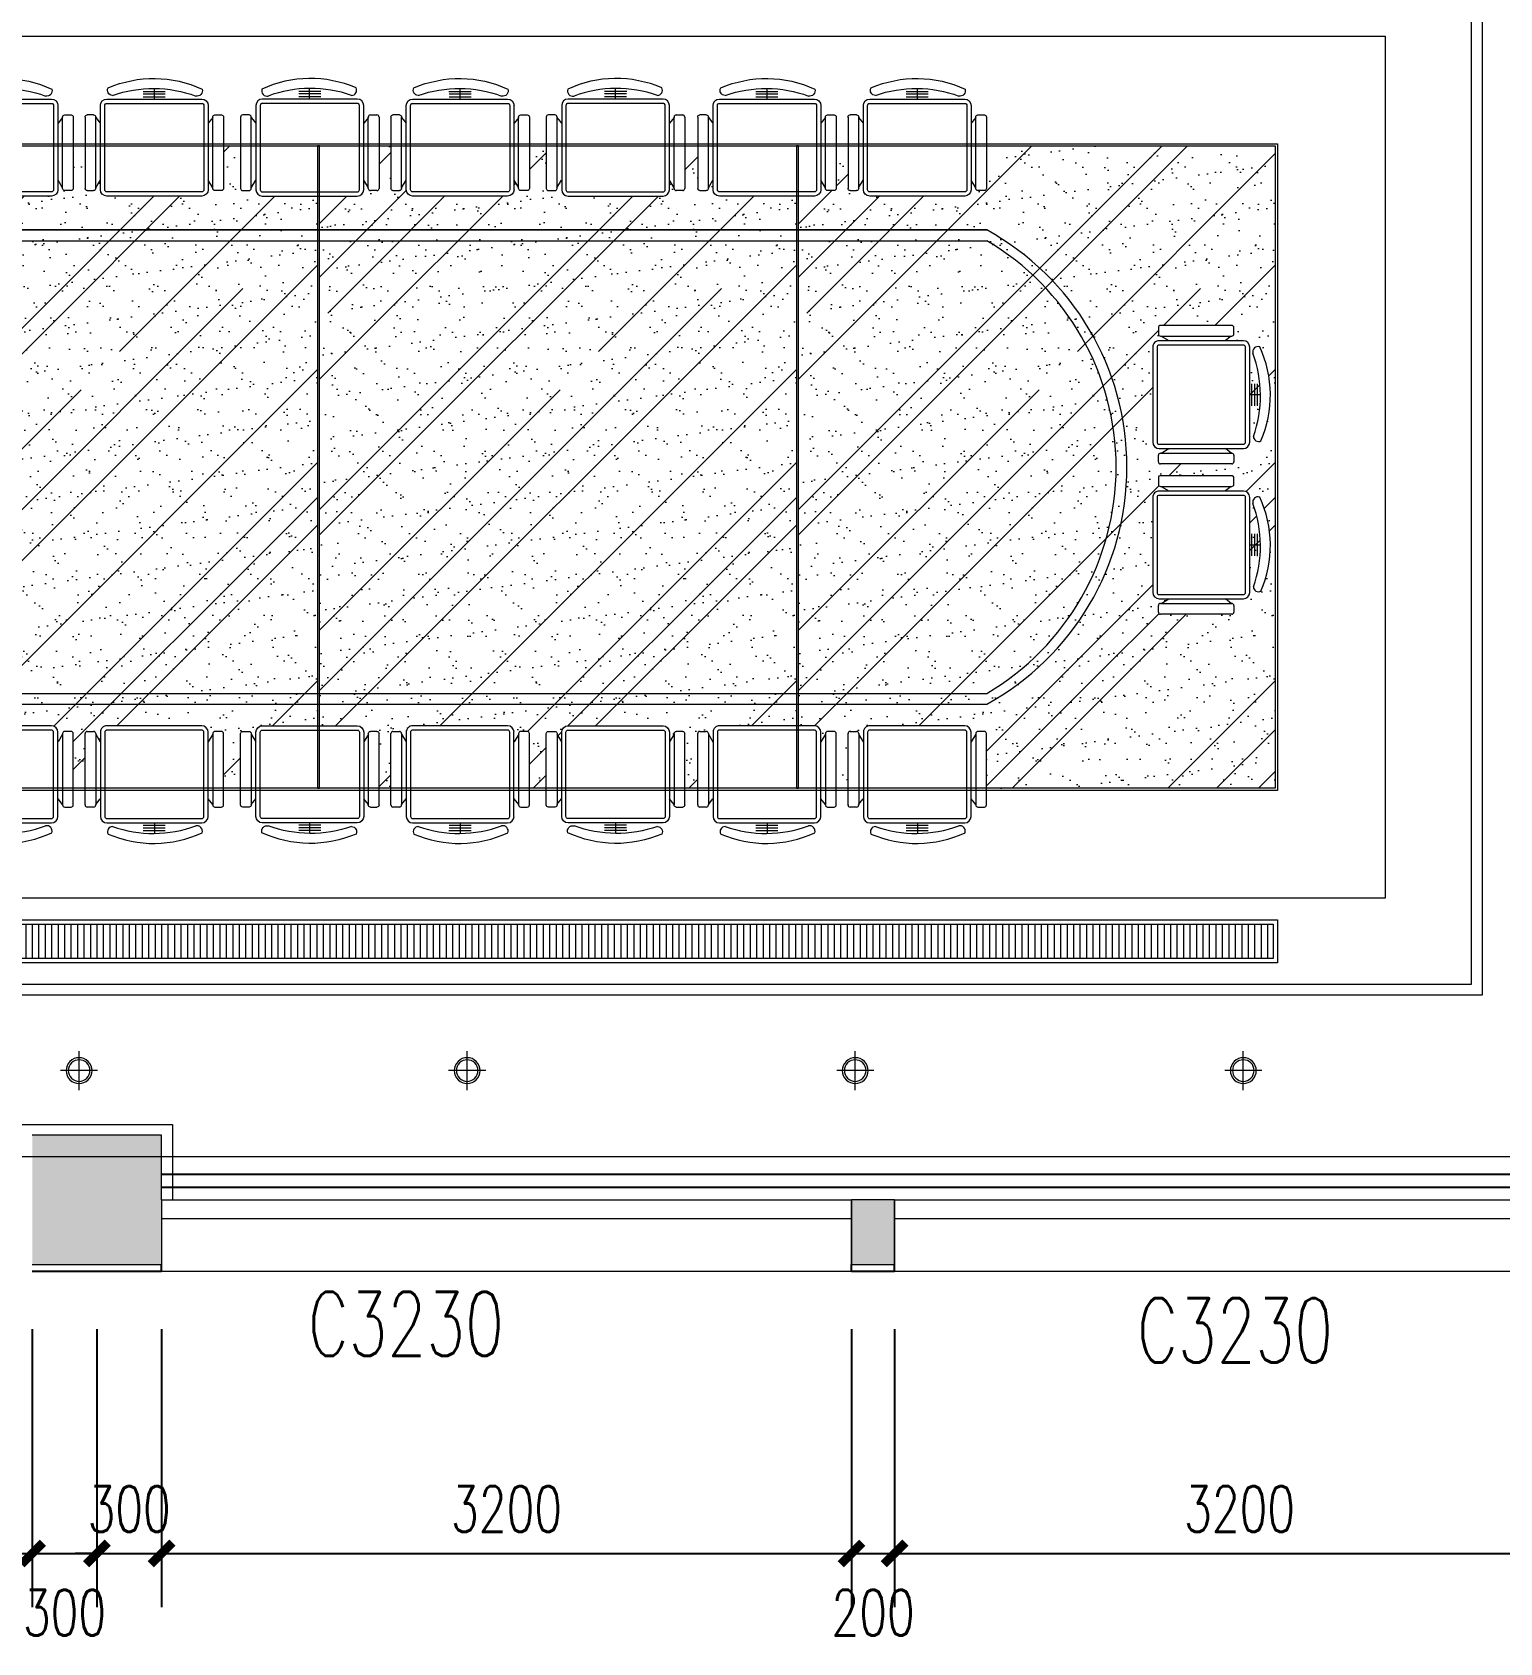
# Model space of a CAD drawing. Header units: millimetres. Extents: x 164760 to 3716174, y -1766400 to 11969.
# Drawn here: x 3490917 to 3497724, y -1715855 to -1708384 of the extents above; entities that cross this region are included whole.
import ezdxf

# ---------------------------------------------------------------- set-up
doc = ezdxf.new("R2010")
doc.units = ezdxf.units.MM
doc.header["$LTSCALE"] = 1000
doc.set_wipeout_variables(frame=1)
doc.linetypes.add('DASHDOT2', pattern=[0.5, 0.25, -0.125, 0, -0.125])
doc.linetypes.add('DOTE', pattern=[2.42, 2, -0.2, 0.02, -0.2])
doc.layers.get('0').update_dxf_attribs({"color": 253, "linetype": 'CONTINUOUS'})
doc.layers.get('Defpoints').update_dxf_attribs({"color": 250, "linetype": 'CONTINUOUS', "lineweight": 0})
for name, color, linetype in [('3', 253, 'CONTINUOUS'), ('PUB_DIM', 253, 'CONTINUOUS'), ('SURFACE', 253, 'CONTINUOUS'), ('WINDOW_TEXT', 253, 'CONTINUOUS')]:
    doc.layers.add(name, color=color, linetype=linetype)
for name, color, linetype, lineweight in [('COLUMN', 253, 'CONTINUOUS', 0), ('DS-4BS-FINISH【墙完成线】', 253, 'CONTINUOUS', 0), ('FF-FURN【成品家私】', 253, 'CONTINUOUS', 0), ('PUB_HATCH', 253, 'CONTINUOUS', 0), ('RC-FCU【空调设备】', 253, 'CONTINUOUS', 0), ('RC-LIGHT【天花灯具】', 253, 'CONTINUOUS', 0), ('RC-LIGHT【灯带】', 253, 'DASHDOT2', 0), ('RC-Modelling【天花造型】', 253, 'CONTINUOUS', 0), ('RC-STR【天花细线】', 253, 'CONTINUOUS', 0), ('WALL', 253, 'CONTINUOUS', 0), ('WINDOW', 253, 'CONTINUOUS', 0)]:
    doc.layers.add(name, color=color, linetype=linetype, lineweight=lineweight)
doc.styles.add('_TCH_DIM_T3', font='SIMPLEX', dxfattribs={"width": 0.705882, "bigfont": 'GBCBIG'})
doc.styles.add('_TCH_WINDOW', font='SIMPLEX', dxfattribs={"bigfont": 'GBCBIG'})
doc.styles.add('XZC', font='SIMPLEX.SHX', dxfattribs={"width": 0.7, "bigfont": 'hztxt.shx'})
doc.linetypes.add('LED_LINE', pattern='A,12.7,-5.08,["LED",XZC,S=2.54,R=0,X=-2.54,Y=-1.27],-6.35', length=24.13)
doc.dimstyles.new('_TCH_ARCH&&100', dxfattribs={"dimtxt": 212.5, "dimasz": 100, "dimexe": 250, "dimexo": 300, "dimgap": 100, "dimtad": 1, "dimdec": 0, "dimzin": 0, "dimdsep": 46, "dimtxsty": '_TCH_DIM_T3', "dimblk": 'ARCHTICK', "dimcen": 0.09, "dimclrt": 7, "dimazin": 2, "dimtfac": 1, "dimtdec": 0, "dimtix": 1, "dimtmove": 2, "dimatfit": 3, "dimtolj": 1, "dimtzin": 0, "dimarcsym": 0})

# ---------------------------------------------------------------- blocks, each defined once
blk = doc.blocks.new('_ArchTick')
at = {"color": 2, "linetype": 'ByBlock', "const_width": 0.4}
blk.add_lwpolyline([(-0.5, -0.5), (0.5, 0.5)], dxfattribs=at)
blk = doc.blocks.new('*D546')
at = {"layer": 'Defpoints', "color": 0, "transparency": 16777216}
for p in [(3487716.8, -1714100.6), (3490916.8, -1714100.6), (3490916.8, -1715440.2)]:
    blk.add_point(p, dxfattribs=at)
at = {"layer": 'PUB_DIM', "color": 0, "lineweight": -2, "transparency": 16777216}
for p, q in [((3487716.8, -1714400.6), (3487716.8, -1715690.2)), ((3490916.8, -1714400.6), (3490916.8, -1715690.2)), ((3487716.8, -1715440.2), (3490916.8, -1715440.2))]:
    blk.add_line(p, q, dxfattribs=at)
at = {"layer": 'PUB_DIM', "color": 0, "lineweight": -2, "transparency": 16777216, "xscale": 100, "yscale": 100, "zscale": 100, "rotation": 180}
blk.add_blockref('_ArchTick', (3487716.8, -1715440.2), dxfattribs=at)
at = {"layer": 'PUB_DIM', "color": 0, "lineweight": -2, "transparency": 16777216, "xscale": 100, "yscale": 100, "zscale": 100}
blk.add_blockref('_ArchTick', (3490916.8, -1715440.2), dxfattribs=at)
at = {"layer": 'PUB_DIM', "color": 7, "transparency": 16777216, "insert": (3489316.8, -1715234), "char_height": 212.5, "attachment_point": 5, "style": '_TCH_DIM_T3'}
blk.add_mtext('\\A1;3200', dxfattribs=at)
blk = doc.blocks.new('*D547')
at = {"layer": 'Defpoints', "color": 0, "transparency": 16777216}
for p in [(3490916.8, -1714100.6), (3491216.8, -1714100.6), (3491216.8, -1715440.2)]:
    blk.add_point(p, dxfattribs=at)
at = {"layer": 'PUB_DIM', "color": 0, "lineweight": -2, "transparency": 16777216}
for p, q in [((3490916.8, -1714400.6), (3490916.8, -1715690.2)), ((3491216.8, -1714400.6), (3491216.8, -1715690.2)), ((3490916.8, -1715440.2), (3491216.8, -1715440.2))]:
    blk.add_line(p, q, dxfattribs=at)
at = {"layer": 'PUB_DIM', "color": 0, "lineweight": -2, "transparency": 16777216, "xscale": 100, "yscale": 100, "zscale": 100, "rotation": 180}
blk.add_blockref('_ArchTick', (3490916.8, -1715440.2), dxfattribs=at)
at = {"layer": 'PUB_DIM', "color": 0, "lineweight": -2, "transparency": 16777216, "xscale": 100, "yscale": 100, "zscale": 100}
blk.add_blockref('_ArchTick', (3491216.8, -1715440.2), dxfattribs=at)
at = {"layer": 'PUB_DIM', "color": 7, "transparency": 16777216, "insert": (3491066.8, -1715715.2), "char_height": 212.5, "attachment_point": 5, "style": '_TCH_DIM_T3'}
blk.add_mtext('\\A1;300', dxfattribs=at)
blk = doc.blocks.new('*D548')
at = {"layer": 'Defpoints', "color": 0, "transparency": 16777216}
for p in [(3491216.8, -1714100.6), (3491516.8, -1714100.6), (3491516.8, -1715440.2)]:
    blk.add_point(p, dxfattribs=at)
at = {"layer": 'PUB_DIM', "color": 0, "lineweight": -2, "transparency": 16777216}
for p, q in [((3491216.8, -1714400.6), (3491216.8, -1715690.2)), ((3491516.8, -1714400.6), (3491516.8, -1715690.2)), ((3491216.8, -1715440.2), (3491116.8, -1715440.2)), ((3491216.8, -1715440.2), (3491516.8, -1715440.2)), ((3491516.8, -1715440.2), (3491616.8, -1715440.2))]:
    blk.add_line(p, q, dxfattribs=at)
at = {"layer": 'PUB_DIM', "color": 0, "lineweight": -2, "transparency": 16777216, "xscale": 100, "yscale": 100, "zscale": 100}
blk.add_blockref('_ArchTick', (3491216.8, -1715440.2), dxfattribs=at)
at = {"layer": 'PUB_DIM', "color": 0, "lineweight": -2, "transparency": 16777216, "xscale": 100, "yscale": 100, "zscale": 100, "rotation": 180}
blk.add_blockref('_ArchTick', (3491516.8, -1715440.2), dxfattribs=at)
at = {"layer": 'PUB_DIM', "color": 7, "transparency": 16777216, "insert": (3491366.8, -1715234), "char_height": 212.5, "attachment_point": 5, "style": '_TCH_DIM_T3'}
blk.add_mtext('\\A1;300', dxfattribs=at)
blk = doc.blocks.new('*D549')
at = {"layer": 'Defpoints', "color": 0, "transparency": 16777216}
for p in [(3491516.8, -1714100.6), (3494716.8, -1714100.6), (3494716.8, -1715440.2)]:
    blk.add_point(p, dxfattribs=at)
at = {"layer": 'PUB_DIM', "color": 0, "lineweight": -2, "transparency": 16777216}
for p, q in [((3491516.8, -1714400.6), (3491516.8, -1715690.2)), ((3494716.8, -1714400.6), (3494716.8, -1715690.2)), ((3491516.8, -1715440.2), (3494716.8, -1715440.2))]:
    blk.add_line(p, q, dxfattribs=at)
at = {"layer": 'PUB_DIM', "color": 0, "lineweight": -2, "transparency": 16777216, "xscale": 100, "yscale": 100, "zscale": 100, "rotation": 180}
blk.add_blockref('_ArchTick', (3491516.8, -1715440.2), dxfattribs=at)
at = {"layer": 'PUB_DIM', "color": 0, "lineweight": -2, "transparency": 16777216, "xscale": 100, "yscale": 100, "zscale": 100}
blk.add_blockref('_ArchTick', (3494716.8, -1715440.2), dxfattribs=at)
at = {"layer": 'PUB_DIM', "color": 7, "transparency": 16777216, "insert": (3493116.8, -1715234), "char_height": 212.5, "attachment_point": 5, "style": '_TCH_DIM_T3'}
blk.add_mtext('\\A1;3200', dxfattribs=at)
blk = doc.blocks.new('*D550')
at = {"layer": 'Defpoints', "color": 0, "transparency": 16777216}
for p in [(3494716.8, -1714100.6), (3494916.8, -1714100.6), (3494916.8, -1715440.2)]:
    blk.add_point(p, dxfattribs=at)
at = {"layer": 'PUB_DIM', "color": 0, "lineweight": -2, "transparency": 16777216}
for p, q in [((3494716.8, -1714400.6), (3494716.8, -1715690.2)), ((3494916.8, -1714400.6), (3494916.8, -1715690.2)), ((3494716.8, -1715440.2), (3494916.8, -1715440.2))]:
    blk.add_line(p, q, dxfattribs=at)
at = {"layer": 'PUB_DIM', "color": 0, "lineweight": -2, "transparency": 16777216, "xscale": 100, "yscale": 100, "zscale": 100, "rotation": 180}
blk.add_blockref('_ArchTick', (3494716.8, -1715440.2), dxfattribs=at)
at = {"layer": 'PUB_DIM', "color": 0, "lineweight": -2, "transparency": 16777216, "xscale": 100, "yscale": 100, "zscale": 100}
blk.add_blockref('_ArchTick', (3494916.8, -1715440.2), dxfattribs=at)
at = {"layer": 'PUB_DIM', "color": 7, "transparency": 16777216, "insert": (3494816.8, -1715715.2), "char_height": 212.5, "attachment_point": 5, "style": '_TCH_DIM_T3'}
blk.add_mtext('\\A1;200', dxfattribs=at)
blk = doc.blocks.new('*D551')
at = {"layer": 'Defpoints', "color": 0, "transparency": 16777216}
for p in [(3494916.8, -1714100.6), (3498116.8, -1714100.6), (3498116.8, -1715440.2)]:
    blk.add_point(p, dxfattribs=at)
at = {"layer": 'PUB_DIM', "color": 0, "lineweight": -2, "transparency": 16777216}
for p, q in [((3494916.8, -1714400.6), (3494916.8, -1715690.2)), ((3498116.8, -1714400.6), (3498116.8, -1715690.2)), ((3494916.8, -1715440.2), (3498116.8, -1715440.2))]:
    blk.add_line(p, q, dxfattribs=at)
at = {"layer": 'PUB_DIM', "color": 0, "lineweight": -2, "transparency": 16777216, "xscale": 100, "yscale": 100, "zscale": 100, "rotation": 180}
blk.add_blockref('_ArchTick', (3494916.8, -1715440.2), dxfattribs=at)
at = {"layer": 'PUB_DIM', "color": 0, "lineweight": -2, "transparency": 16777216, "xscale": 100, "yscale": 100, "zscale": 100}
blk.add_blockref('_ArchTick', (3498116.8, -1715440.2), dxfattribs=at)
at = {"layer": 'PUB_DIM', "color": 7, "transparency": 16777216, "insert": (3496516.8, -1715234), "char_height": 212.5, "attachment_point": 5, "style": '_TCH_DIM_T3'}
blk.add_mtext('\\A1;3200', dxfattribs=at)
blk = doc.blocks.new('$WINLIB2D$00000004')
for p, q in [((-0.5, 0.5), (0.5, 0.5)), ((-0.5, 0.5), (-0.5, -0.5)), ((0.5, -0.5), (0.5, 0.5)), ((-0.5, 0.2406), (0.5, 0.2406)), ((-0.5, -0.5), (0.5, -0.5))]:
    blk.add_line(p, q)
blk = doc.blocks.new('A$C5EEA4032')
blk.add_wipeout([(541.8, 0), (549.7, 1), (557, 4.1), (563, 8.8), (563, 8.8), (567.6, 14.8), (567.6, 14.8), (571, 23.5), (571.7, 29.9), (571.7, 35.4), (572.2, 74.1), (593.1, 39.7), (593.1, 36.1), (596.1, 29), (596.1, 29), (603.1, 26.1), (603.1, 26.1), (633, 26.1), (640, 29), (642.9, 36.1), (642.9, 36.1), (642.9, 366.8), (642.2, 370.6), (640, 373.9), (640, 373.9), (640, 373.9), (637.2, 375.9), (633, 376.8), (603.1, 376.8), (596.1, 373.9), (596.1, 373.9), (596.1, 373.9), (593.8, 370.4), (593.1, 366.8), (593.6, 364.4), (572.2, 338.1), (571.7, 420.4), (571.5, 423.5), (570.7, 427.9), (570.7, 427.9), (567.7, 435.3), (565.6, 438.5), (563, 441.5), (563, 441.5), (559.3, 444.6), (559.3, 444.6), (550.2, 449.1), (547.1, 449.8), (547.1, 449.8), (541.8, 450.3), (101.6, 450.3), (101.6, 450.3), (86.2, 446), (80.5, 441.5), (80.5, 441.5), (75.8, 435.5), (75.8, 435.5), (71.8, 420.4), (71.2, 338.1), (49.9, 364.4), (49.8, 370), (49.8, 370), (45.2, 375.5), (45.2, 375.5), (40.4, 376.8), (10.5, 376.8), (5.9, 375.7), (3.5, 373.9), (3.5, 373.9), (0.8, 369.2), (-2, 366.7), (0.5, 36.1), (3.5, 29), (3.5, 29), (10.5, 26.1), (10.5, 26.1), (40.4, 26.1), (47.4, 29), (47.4, 29), (50.3, 36.1), (50.3, 36.1), (50.3, 39.7), (71.2, 74.1), (71.8, 29.9), (72.9, 21.7), (75.1, 16.2), (80.5, 8.8), (80.5, 8.8), (90.3, 2.2), (95.5, 0.6), (101.6, 0)])
for p, q in [((40.4, 376.8), (10.5, 376.8)), ((71.8, 420.4), (71.8, 29.9)), ((571.7, 29.9), (571.7, 420.4)), ((603.1, 376.8), (633, 376.8)), ((0.5, 366.8), (0.5, 36.1)), ((49.9, 364.4), (71.2, 338.1)), ((50.3, 36.1), (50.3, 366.8)), ((593.6, 364.4), (572.2, 338.1)), ((593.1, 36.1), (593.1, 366.8)), ((642.9, 366.8), (642.9, 36.1)), ((10.5, 26.1), (40.4, 26.1)), ((49.9, 39), (71.2, 74.1)), ((593.6, 39), (572.2, 74.1)), ((633, 26.1), (603.1, 26.1)), ((101.6, 0), (541.8, 0))]:
    blk.add_line(p, q)
at = {"color": 250}
for p, q in [((91.7, 420.4), (91.7, 29.9)), ((551.8, 29.9), (551.8, 420.4)), ((101.6, 19.9), (541.8, 19.9))]:
    blk.add_line(p, q, dxfattribs=at)
for centre, radius, start, end in [((10.5, 366.8), 9.96, 90, 180), ((40.4, 366.8), 9.96, 0, 90), ((603.1, 366.8), 9.96, 90, 180), ((633, 366.8), 9.96, 0, 90), ((10.5, 36.1), 9.96, 180, 270), ((40.4, 36.1), 9.96, 270, 0), ((101.6, 29.9), 29.9, 180, 270), ((541.8, 29.9), 29.9, 270, 0), ((603.1, 36.1), 9.96, 180, 270), ((633, 36.1), 9.96, 270, 0)]:
    blk.add_arc(centre, radius, start, end)
for centre, start, end in [((101.6, 29.9), 180, 270), ((541.8, 29.9), 270, 0)]:
    blk.add_arc(centre, 9.96, start, end, dxfattribs=at)
blk.add_wipeout([(515.8, 467.1), (523.9, 468.8), (528.5, 471.3), (528.5, 471.3), (535.7, 479), (535.7, 479), (538.2, 485.2), (538.9, 491), (538.9, 491), (538.1, 497.5), (536.2, 502.1), (536.2, 502.1), (439.9, 533.3), (373.9, 543.6), (316.4, 545.8), (263.8, 542.4), (207, 532.8), (151.3, 517), (99.9, 496.3), (99.9, 496.3), (98.9, 485.2), (99.9, 480.9), (105.2, 471.8), (105.2, 471.8), (114, 465.6), (118.4, 464.2), (129, 464.2), (140, 468.2), (149.8, 471.5), (157.1, 473.8), (167, 476.8), (179.7, 480.4), (185.5, 481.9), (194.8, 484.2), (203.1, 486.1), (212.6, 488.1), (230.4, 491.5), (265.1, 496.3), (290.8, 498.5), (302.5, 499.1), (312.8, 499.4), (316.8, 499.5), (325.4, 499.5), (387.3, 496.3), (430.6, 490), (452.4, 485.5), (468.1, 481.7), (478.1, 479), (484.2, 477.3), (495.3, 474), (511.6, 468.6)])
blk.add_line((541.8, 450.3), (101.6, 450.3))
for p, q in [((373.5, 485.4), (270.8, 485.4)), ((372.8, 474), (270.8, 474)), ((372.8, 460.4), (270.8, 460.4)), ((320.7, 450.3), (320.7, 497.1)), ((541.8, 430.4), (101.6, 430.4))]:
    blk.add_line(p, q, dxfattribs=at)
for centre, radius, start, end in [((324.6, 11.6), 534.2, 66.65728, 114.87316), ((101.6, 420.4), 29.9, 90, 180), ((123.7, 488.6), 25, 162.19526, 282.37425), ((326.5, -70.3), 569.8, 70.59022, 110.27303), ((515, 491), 23.9, 271.93544, 27.53268), ((541.8, 420.4), 29.9, 0, 90)]:
    blk.add_arc(centre, radius, start, end)
for centre, start, end in [((101.6, 420.4), 90, 180), ((541.8, 420.4), 0, 90)]:
    blk.add_arc(centre, 9.96, start, end, dxfattribs=at)
blk = doc.blocks.new('会议桌_05060005')
at = {"color": 51, "rotation": 180}
blk.add_blockref('A$C5EEA4032', (320.5, 272.9), dxfattribs=at)
blk = doc.blocks.new('海龙0427181775')
for p, q in [((3911.4, 2845.8), (-3901, 2845.8)), ((-3901, 2845.8), (3911.4, 2845.8)), ((-3901, 645.8), (3911.4, 645.8))]:
    blk.add_line(p, q)
at = {"color": 250}
for p, q in [((-3901, 2795.8), (3911.4, 2795.8)), ((-3901, 695.8), (3911.4, 695.8))]:
    blk.add_line(p, q, dxfattribs=at)
for centre, start, end in [((-3295.3, 1745.8), 118.84155, 241.15845), ((3305.6, 1745.8), 298.84155, 61.15845)]:
    blk.add_arc(centre, 1255.8, start, end)
for centre, start, end in [((-3282.3, 1745.8), 120.51024, 239.48976), ((3292.6, 1745.8), 300.51024, 59.48976)]:
    blk.add_arc(centre, 1218.8, start, end, dxfattribs=at)
at = {"color": 51, "xscale": -1}
for p in [(-3149.1, 3002.6), (-2445.7, 3002.6), (-1748.6, 3002.6), (-325.3, 3002.6), (371.8, 3002.6), (1790.1, 3002.6), (3213.4, 3002.6), (3910.5, 3002.6)]:
    blk.add_blockref('A$C5EEA4032', p, dxfattribs=at)
at = {"color": 51}
for p in [(-1670.9, 3002.6), (449.5, 3002.6), (1867.8, 3002.6)]:
    blk.add_blockref('A$C5EEA4032', p, dxfattribs=at)
at = {"color": 51, "xscale": -1}
for p, rotation in [((-4681, 2403.5), 90), ((-1670.9, 545.8), 180), ((449.5, 545.8), 180), ((1867.8, 545.8), 180)]:
    blk.add_blockref('A$C5EEA4032', p, dxfattribs=dict(at, rotation=rotation))
at = {"color": 51}
for p, rotation in [((4681, 2403.5), 270), ((-3149.1, 545.8), 180), ((-1748.6, 545.8), 180), ((371.8, 545.8), 180), ((1790.1, 545.8), 180), ((3910.5, 545.8), 180)]:
    blk.add_blockref('A$C5EEA4032', p, dxfattribs=dict(at, rotation=rotation))
at = {"xscale": -1, "rotation": 270}
blk.add_blockref('会议桌_05060005', (-4953.9, 1385.9), dxfattribs=at)
at = {"rotation": 90}
blk.add_blockref('会议桌_05060005', (4953.9, 1385.9), dxfattribs=at)
for p in [(-2766.2, 272.9), (-645.8, 272.9), (2892.9, 272.9)]:
    blk.add_blockref('会议桌_05060005', p)
blk = doc.blocks.new('圆形筒灯')
at = {"color": 251, "linetype": 'DOTE', "ltscale": 43.504693}
blk.add_line((0, 90.6), (0, -90.6), dxfattribs=at)
at = {"color": 251, "linetype": 'DOTE', "ltscale": 41.297046}
blk.add_line((86, 0), (-86, 0), dxfattribs=at)
blk.add_ellipse((0, 0), major_axis=(-42.4, 42.4), ratio=1, start_param=2.355868237233172, end_param=8.639053544412757)
at = {"color": 251}
blk.add_ellipse((0, 0), major_axis=(35.4, 35.4), ratio=1, start_param=5.49871431692557, end_param=11.78189962410516, dxfattribs=at)

msp = doc.modelspace()

# ---------------------------------------------------------------- hatches: boundary and pattern name
at = {"layer": 'PUB_HATCH'}
for points in [[(3490916.8, -1714100.6), (3491516.8, -1714100.6), (3491516.8, -1713500.6), (3490916.8, -1713500.6)], [(3494716.8, -1714100.6), (3494916.8, -1714100.6), (3494916.8, -1713800.6), (3494716.8, -1713800.6)]]:
    msp.add_hatch(color=256, dxfattribs=at).paths.add_polyline_path(points)
at = {"layer": 'RC-FCU【空调设备】'}
h = msp.add_hatch(dxfattribs=at)
h.set_pattern_fill('_USER', color=8, scale=30, angle=90, pattern_type=0)
h.set_pattern_definition([(90, (1105948.13, -168464.707), (-30, 2e-15), [])])
h.paths.add_polyline_path([(3485596.2, -1712520.6), (3485596.2, -1712680.6), (3496672.4, -1712680.6), (3496672.4, -1712520.6)])
at = {"layer": 'RC-LIGHT【天花灯具】'}
h = msp.add_hatch(dxfattribs=at)
h.set_pattern_fill('AR-RROOF', color=256, scale=30, angle=45)
h.set_pattern_definition([(45, (3507474.4, -1702850.6), (646.578, 1724.21), [11430, -1524, 3810, -762]), (45, (3507921.6, -1701864.5), (-1255.44, 177.81), [2286, -251.46, 4572, -571.5]), (45, (3507285.8, -1702123.2), (2440.834, 3162.846), [6096, -1066.8, 3048, -762])])
h.paths.add_polyline_path([(3492240, -1708911.2), (3490028.7, -1708911.2), (3490028.7, -1711891.2), (3492240, -1711891.2)])
h = msp.add_hatch(dxfattribs=at)
h.set_pattern_fill('AR-SAND', color=256, scale=3)
h.set_pattern_definition([(37.5, (3507474.36, -1702850.58), (-4.8001, 146.824), [0, -115.824, 0, -129.54, 0, -123.825]), (7.5, (3507474.36, -1702850.58), (134.857, 215.0475), [0, -62.484, 0, -104.394, 0, -40.005]), (327.5, (3507380.64, -1702850.58), (237.2977, 0.43116), [0, -38.1, 0, -137.16, 0, -179.07]), (317.5, (3507380.64, -1702850.58), (229.067, 66.8788), [0, -19.05, 0, -89.916, 0, -102.87])])
h.paths.add_polyline_path([(3492240, -1708911.2), (3490028.7, -1708911.2), (3490028.7, -1711891.2), (3492240, -1711891.2)])
h = msp.add_hatch(dxfattribs=at)
h.set_pattern_fill('AR-RROOF', color=256, scale=30, angle=45)
h.set_pattern_definition([(45, (3509695.6, -1702850.6), (646.578, 1724.21), [11430, -1524, 3810, -762]), (45, (3510142.8, -1701864.5), (-1255.44, 177.81), [2286, -251.46, 4572, -571.5]), (45, (3509507, -1702123.2), (2440.834, 3162.846), [6096, -1066.8, 3048, -762])])
h.paths.add_polyline_path([(3494461.2, -1708911.2), (3492250, -1708911.2), (3492250, -1711891.2), (3494461.2, -1711891.2)])
h = msp.add_hatch(dxfattribs=at)
h.set_pattern_fill('AR-SAND', color=256, scale=3)
h.set_pattern_definition([(37.5, (3509695.6, -1702850.58), (-4.8001, 146.824), [0, -115.824, 0, -129.54, 0, -123.825]), (7.5, (3509695.6, -1702850.58), (134.857, 215.0475), [0, -62.484, 0, -104.394, 0, -40.005]), (327.5, (3509601.88, -1702850.58), (237.2977, 0.43116), [0, -38.1, 0, -137.16, 0, -179.07]), (317.5, (3509601.88, -1702850.58), (229.067, 66.8788), [0, -19.05, 0, -89.916, 0, -102.87])])
h.paths.add_polyline_path([(3494461.2, -1708911.2), (3492250, -1708911.2), (3492250, -1711891.2), (3494461.2, -1711891.2)])
h = msp.add_hatch(dxfattribs=at)
h.set_pattern_fill('AR-RROOF', color=256, scale=30, angle=45)
h.set_pattern_definition([(45, (3511916.85, -1702850.6), (646.578, 1724.21), [11430, -1524, 3810, -762]), (45, (3512364.1, -1701864.5), (-1255.44, 177.81), [2286, -251.46, 4572, -571.5]), (45, (3511728.26, -1702123.2), (2440.834, 3162.846), [6096, -1066.8, 3048, -762])])
h.paths.add_polyline_path([(3496682.4, -1708911.2), (3494471.2, -1708911.2), (3494471.2, -1711891.2), (3496682.4, -1711891.2)])
h = msp.add_hatch(dxfattribs=at)
h.set_pattern_fill('AR-SAND', color=256, scale=3)
h.set_pattern_definition([(37.5, (3511916.85, -1702850.58), (-4.8001, 146.824), [0, -115.824, 0, -129.54, 0, -123.825]), (7.5, (3511916.85, -1702850.58), (134.857, 215.0475), [0, -62.484, 0, -104.394, 0, -40.005]), (327.5, (3511823.12, -1702850.58), (237.2977, 0.43116), [0, -38.1, 0, -137.16, 0, -179.07]), (317.5, (3511823.12, -1702850.58), (229.067, 66.8788), [0, -19.05, 0, -89.916, 0, -102.87])])
h.paths.add_polyline_path([(3496682.4, -1708911.2), (3494471.2, -1708911.2), (3494471.2, -1711891.2), (3496682.4, -1711891.2)])

# ---------------------------------------------------------------- linework, layer by layer
at = {"layer": '3'}
for points in [[(3491516.8, -1713680.6), (3498116.8, -1713680.6)], [(3491516.8, -1713740.6), (3498116.8, -1713740.6)]]:
    msp.add_lwpolyline(points, dxfattribs=at)
at = {"layer": 'COLUMN'}
for p, q in [((3491516.8, -1713500.6), (3490916.8, -1713500.6)), ((3491516.8, -1713800.6), (3491516.8, -1713500.6)), ((3490916.8, -1714100.6), (3491516.8, -1714100.6))]:
    msp.add_line(p, q, dxfattribs=at)
at = {"layer": 'DS-4BS-FINISH【墙完成线】'}
msp.add_lwpolyline([(3490866.8, -1713800.6), (3490866.8, -1713450.6), (3491566.8, -1713450.6), (3491566.8, -1713800.6)], dxfattribs=at)
at = {"layer": 'RC-FCU【空调设备】'}
msp.add_lwpolyline([(3496692.4, -1712500.6), (3496692.4, -1712700.6), (3485576.2, -1712700.6), (3485576.2, -1712500.6)], close=True, dxfattribs=at)
at = {"layer": 'RC-FCU【空调设备】', "color": 8}
msp.add_lwpolyline([(3496672.4, -1712520.6), (3496672.4, -1712680.6), (3485596.2, -1712680.6), (3485596.2, -1712520.6)], close=True, dxfattribs=at)
at = {"layer": 'RC-Modelling【天花造型】'}
msp.add_line((3498116.8, -1713600.6), (3484366.8, -1713600.6), dxfattribs=at)
at = {"layer": 'SURFACE'}
for p, q in [((3490916.8, -1714130.6), (3491216.8, -1714130.6)), ((3491216.8, -1714130.6), (3491516.8, -1714130.6)), ((3491516.8, -1714130.6), (3491516.8, -1714100.6)), ((3494716.8, -1714130.6), (3494716.8, -1714100.6)), ((3494716.8, -1714130.6), (3494916.8, -1714130.6)), ((3494916.8, -1714130.6), (3494916.8, -1714100.6))]:
    msp.add_line(p, q, dxfattribs=at)
at = {"layer": 'WALL'}
for p, q in [((3494916.8, -1713800.6), (3494716.8, -1713800.6)), ((3494716.8, -1713800.6), (3494716.8, -1714100.6)), ((3494916.8, -1714100.6), (3494916.8, -1713800.6)), ((3494716.8, -1714100.6), (3494916.8, -1714100.6))]:
    msp.add_line(p, q, dxfattribs=at)

# ---------------------------------------------------------------- block references
at = {"layer": 'RC-LIGHT【天花灯具】', "xscale": -1, "rotation": 180}
for p in [(3491134.3, -1713200.6), (3492934.3, -1713200.6), (3494734.3, -1713200.6), (3496534.3, -1713200.6)]:
    msp.add_blockref('圆形筒灯', p, dxfattribs=at)
at = {"layer": 'WINDOW'}
ref = msp.add_blockref('$WINLIB2D$00000004', (3493116.8, -1713965.6), dxfattribs=dict(at, xscale=3200, yscale=330, zscale=3200))
ref.add_attrib('A', 'C3230', (3492195.6, -1714524.3), dxfattribs={"layer": 'WINDOW_TEXT', "height": 297.5, "style": '_TCH_WINDOW', "width": 0.705882})
ref = msp.add_blockref('$WINLIB2D$00000004', (3496516.8, -1713965.6), dxfattribs=dict(at, xscale=3200, yscale=330, zscale=3200))
ref.add_attrib('A', 'C3230', (3496041.8, -1714554.3), dxfattribs={"layer": 'WINDOW_TEXT', "height": 297.5, "style": '_TCH_WINDOW', "width": 0.705882})

# ---------------------------------------------------------------- dimensions: what is measured, and where the dimension line sits
at = {"layer": 'PUB_DIM'}
for p1, p2, picture, middle in [((3487716.8, -1714100.6), (3490916.8, -1714100.6), '*D546', (3489316.8, -1715234)), ((3491216.8, -1714100.6), (3491516.8, -1714100.6), '*D548', (3491366.8, -1715234)), ((3491516.8, -1714100.6), (3494716.8, -1714100.6), '*D549', (3493116.8, -1715234)), ((3494916.8, -1714100.6), (3498116.8, -1714100.6), '*D551', (3496516.8, -1715234))]:
    dim = msp.add_aligned_dim(p1=p1, p2=p2, distance=-1339.7, dimstyle='_TCH_ARCH&&100', dxfattribs=at)
    dim.commit()
    dim.dimension.update_dxf_attribs({"geometry": picture, "text_midpoint": middle})
for base, p1, p2, picture, middle in [((3491216.8, -1715440.2), (3490916.8, -1714100.6), (3491216.8, -1714100.6), '*D547', (3491066.8, -1715715.2)), ((3494916.8, -1715440.2), (3494716.8, -1714100.6), (3494916.8, -1714100.6), '*D550', (3494816.8, -1715715.2))]:
    dim = msp.add_linear_dim(base=base, p1=p1, p2=p2, angle=0, dimstyle='_TCH_ARCH&&100', dxfattribs=at)
    dim.commit()
    dim.dimension.update_dxf_attribs({"geometry": picture, "text_midpoint": middle, "dimtype": 129})

# ---------------------------------------------------------------- next in the draw order: block references
at = {"layer": 'FF-FURN【成品家私】'}
msp.add_blockref('海龙0427181775', (3491433.1, -1712147), dxfattribs=at)

# ---------------------------------------------------------------- next in the draw order: linework, layer by layer
at = {"layer": 'RC-LIGHT【灯带】', "linetype": 'LED_LINE', "ltscale": 0.015}
msp.add_lwpolyline([(3484626.8, -1707951.8), (3497641.8, -1707951.8), (3497641.8, -1712850.6), (3484626.8, -1712850.6)], close=True, dxfattribs=at)
at = {"layer": 'RC-Modelling【天花造型】'}
msp.add_lwpolyline([(3484676.8, -1708001.8), (3497591.8, -1708001.8), (3497591.8, -1712800.6), (3484676.8, -1712800.6)], close=True, dxfattribs=at)
at = {"layer": 'RC-STR【天花细线】'}
for points in [[(3485076.8, -1708401.8), (3497191.8, -1708401.8), (3497191.8, -1712400.6), (3485076.8, -1712400.6)], [(3485576.2, -1708901.2), (3496692.4, -1708901.2), (3496692.4, -1711901.2), (3485576.2, -1711901.2)], [(3485586.2, -1708911.2), (3496682.4, -1708911.2), (3496682.4, -1711891.2), (3485586.2, -1711891.2)], [(3492240, -1711891.2), (3492250, -1711891.2), (3492250, -1708911.2), (3492240, -1708911.2)], [(3494461.2, -1711891.2), (3494471.2, -1711891.2), (3494471.2, -1708911.2), (3494461.2, -1708911.2)]]:
    msp.add_lwpolyline(points, close=True, dxfattribs=at)

doc.saveas('drawing.dxf')
